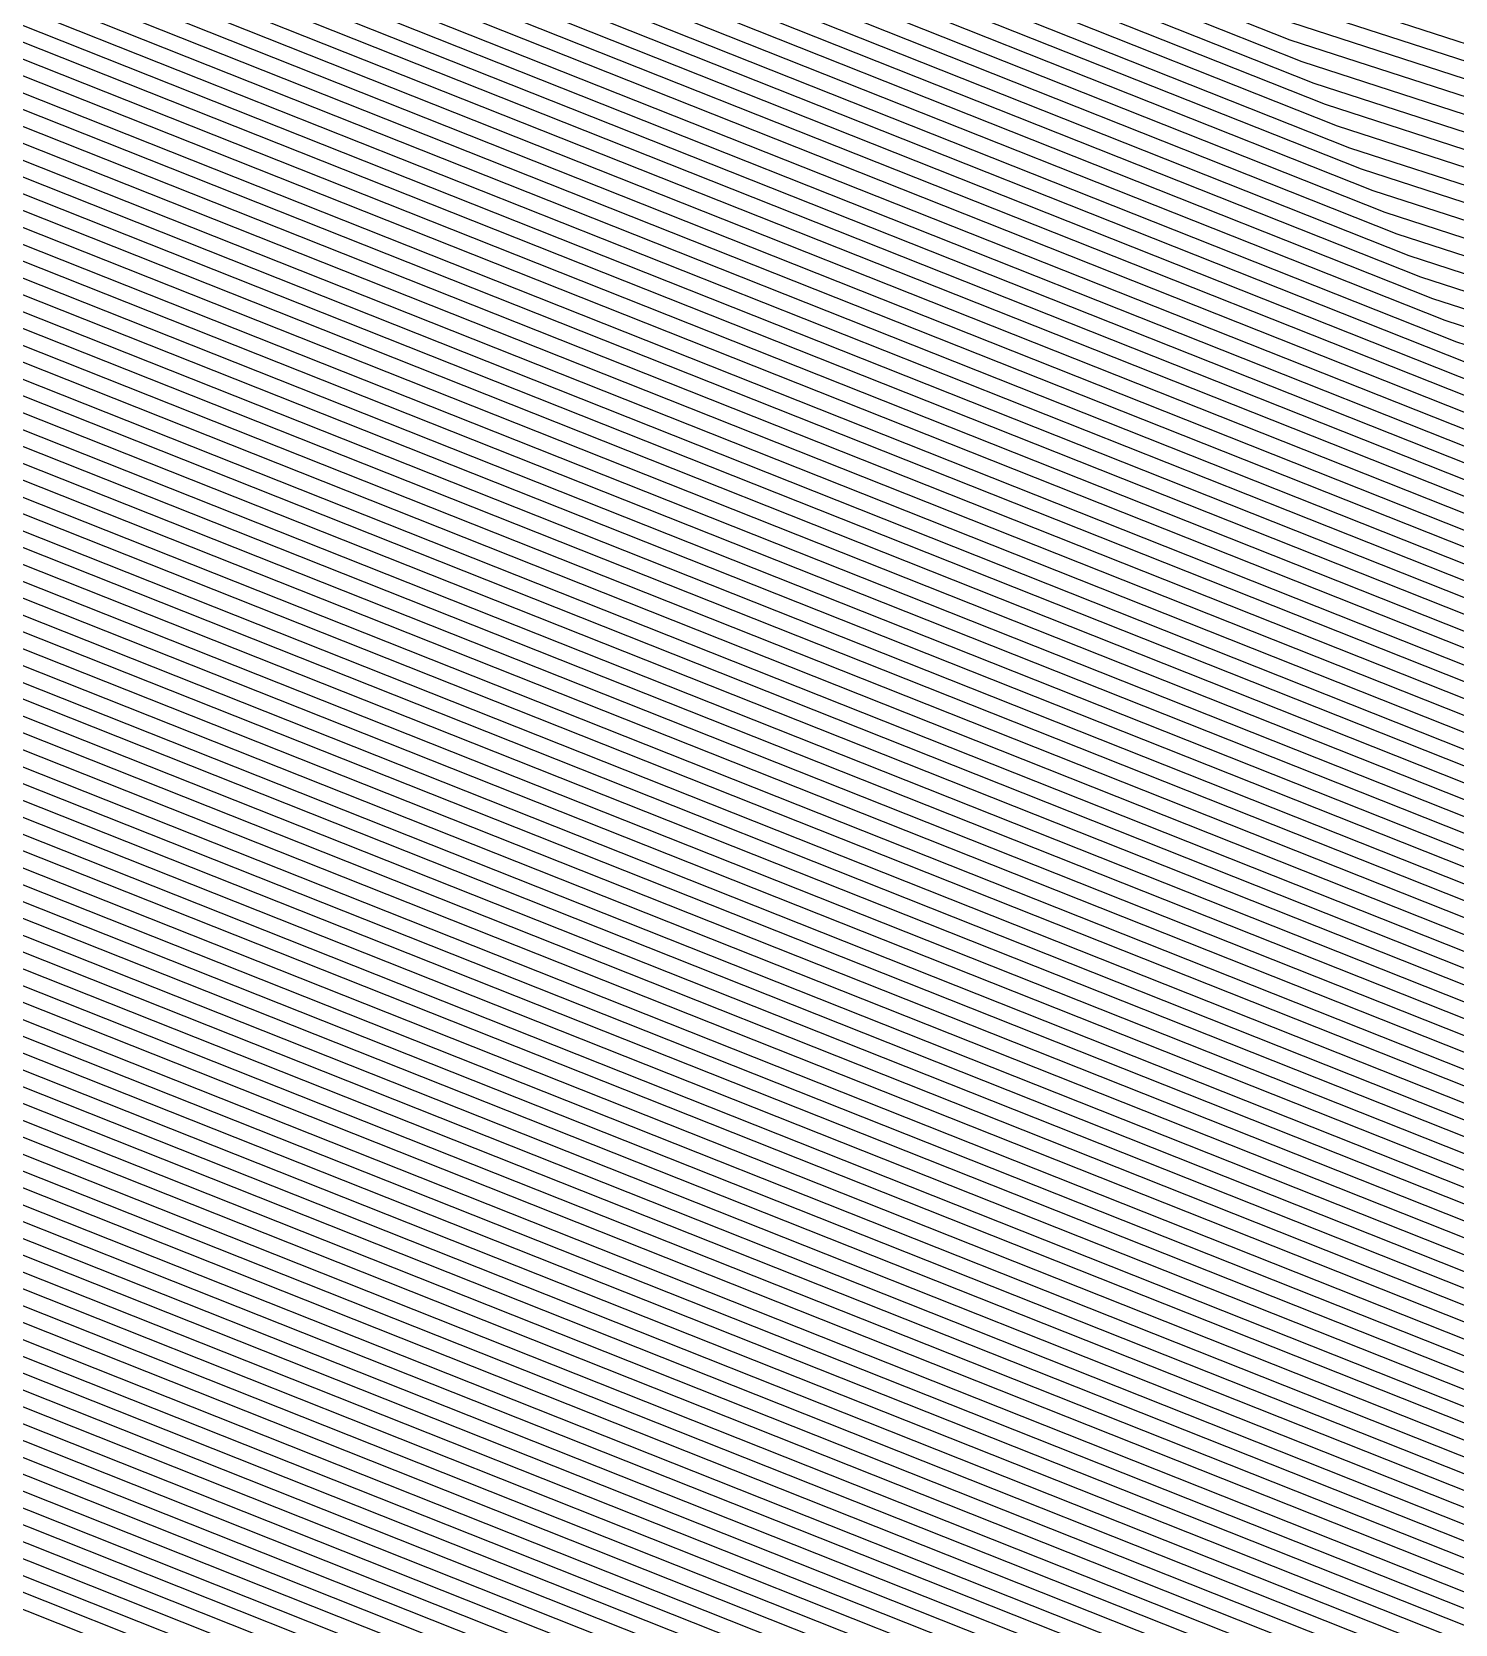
# Model space of a CAD drawing. Extents: x 7084 to 11035, y 13750 to 16729.
# Drawn here: x 8531.48 to 8574.72, y 14635.54 to 14683.9 of the extents above; entities that cross this region are included whole.
import ezdxf

# ---------------------------------------------------------------- set-up
doc = ezdxf.new("R2010")
doc.units = 0
doc.layers.add('Default', color=7, linetype='Continuous')

msp = doc.modelspace()

# ---------------------------------------------------------------- linework, layer by layer
at = {"layer": 'Default'}
for points in [[(9353.434, 15743.619), (9421.674, 15717.564), (9681.225, 15786.526), (9868.574, 15735.657), (10004.092, 15558.652), (10015.577, 15409.233), (10014.336, 15261.587), (9969.67, 15068.034), (9944.404, 14645.063), (9904.701, 14581.786), (9652.04, 14489.836), (9534.171, 14450.133), (9376.599, 14452.614), (9289.317, 14362.963), (8976.936, 14413.535), (8956.264, 14565.253), (8830.951, 14586.345), (8736.656, 14588.827), (8659.731, 14588.827), (8613.824, 14603.716), (8347.382, 14709.458)], [(8349.555, 14709.619), (8613.101, 14605.026), (8659.433, 14589.999), (8737.07, 14589.999), (8832.238, 14587.495), (8958.712, 14566.207), (8979.159, 14416.139), (9288.144, 14366.116), (9374.478, 14454.793), (9533.509, 14452.288), (9652.469, 14492.359), (9902.383, 14583.31), (9942.454, 14647.173), (9967.445, 15065.546), (10012.525, 15260.892), (10013.777, 15409.905), (10002.418, 15557.7), (9868.373, 15732.78), (9679.289, 15784.121), (9422.559, 15715.908), (9353.687, 15742.204)], [(9353.813, 15741.497), (9423.001, 15715.08), (9678.32, 15782.918), (9868.272, 15731.342), (10001.58, 15557.224), (10012.878, 15410.241), (10011.62, 15260.544), (9966.333, 15064.302), (9941.479, 14648.228), (9901.225, 14584.072), (9652.684, 14493.621), (9533.178, 14453.366), (9373.417, 14455.882), (9287.558, 14367.692), (8980.27, 14417.44), (8959.935, 14566.685), (8832.882, 14588.07), (8737.277, 14590.586), (8659.283, 14590.586), (8612.739, 14605.681), (8350.641, 14709.7)], [(9353.94, 15740.79), (9423.444, 15714.252), (9677.352, 15781.715), (9868.171, 15729.904), (10000.743, 15556.747), (10011.978, 15410.576), (10010.714, 15260.196), (9965.221, 15063.059), (9940.504, 14649.283), (9900.066, 14584.834), (9652.898, 14494.883), (9532.846, 14454.444), (9372.356, 14456.972), (9286.971, 14369.269), (8981.382, 14418.742), (8961.159, 14567.162), (8833.525, 14588.645), (8737.484, 14591.172), (8659.134, 14591.172), (8612.377, 14606.337), (8351.728, 14709.781)], [(9354.193, 15739.375), (9424.329, 15712.596), (9675.416, 15779.31), (9867.97, 15727.027), (9999.069, 15555.795), (10010.179, 15411.248), (10008.904, 15259.501), (9962.997, 15060.571), (9938.555, 14651.393), (9897.748, 14586.358), (9653.327, 14497.406), (9532.184, 14456.6), (9370.235, 14459.15), (9285.798, 14372.422), (8983.605, 14421.346), (8963.606, 14568.116), (8834.812, 14589.795), (8737.898, 14592.345), (8658.836, 14592.345), (8611.654, 14607.647), (8353.901, 14709.942)], [(9354.32, 15738.668), (9424.771, 15711.768), (9674.448, 15778.107), (9867.869, 15725.589), (9998.231, 15555.319), (10009.279, 15411.584), (10007.998, 15259.153), (9961.885, 15059.327), (9937.58, 14652.447), (9896.59, 14587.12), (9653.541, 14498.668), (9531.853, 14457.678), (9369.174, 14460.24), (9285.212, 14373.999), (8984.716, 14422.648), (8964.83, 14568.594), (8835.456, 14590.369), (8738.105, 14592.931), (8658.687, 14592.931), (8611.292, 14608.302), (8354.987, 14710.022)], [(9160.71, 15765.686), (9284.782, 15761.809), (9354.573, 15737.253), (9425.656, 15710.112), (9672.512, 15775.702), (9867.668, 15722.712), (9996.557, 15554.366), (10007.48, 15412.255), (10006.187, 15258.457), (9959.66, 15056.84), (9935.63, 14654.557), (9894.272, 14588.644), (9653.97, 14501.191), (9531.19, 14459.834), (9367.053, 14462.418), (9284.039, 14377.152), (8986.939, 14425.251), (8967.278, 14569.548), (8836.743, 14591.519), (8738.519, 14594.104), (8658.389, 14594.104), (8610.569, 14609.613), (8357.16, 14710.184)], [(9284.599, 15761.211), (9354.7, 15736.546), (9426.099, 15709.284), (9671.544, 15774.499), (9867.567, 15721.274), (9995.72, 15553.89), (10006.58, 15412.591), (10005.282, 15258.11), (9958.548, 15055.596), (9934.655, 14655.612), (9893.114, 14589.406), (9654.185, 14502.453), (9530.859, 14460.912), (9365.992, 14463.508), (9283.453, 14378.729), (8988.05, 14426.553), (8968.501, 14570.025), (8837.387, 14592.094), (8738.726, 14594.69), (8658.24, 14594.69), (8610.208, 14610.268), (8358.246, 14710.264)], [(9284.415, 15760.613), (9354.826, 15735.838), (9426.541, 15708.456), (9670.576, 15773.296), (9867.466, 15719.836), (9994.882, 15553.414), (10005.68, 15412.927), (10004.377, 15257.762), (9957.436, 15054.352), (9933.68, 14656.667), (9891.955, 14590.168), (9654.399, 14503.715), (9530.528, 14461.989), (9364.931, 14464.597), (9282.867, 14380.305), (8989.161, 14427.855), (8969.725, 14570.502), (8838.03, 14592.669), (8738.933, 14595.277), (8658.091, 14595.277), (8609.846, 14610.924), (8359.333, 14710.345)], [(9284.232, 15760.015), (9354.953, 15735.131), (9426.984, 15707.628), (9669.608, 15772.094), (9867.365, 15718.398), (9994.045, 15552.937), (10004.781, 15413.263), (10003.471, 15257.414), (9956.324, 15053.108), (9932.705, 14657.722), (9890.796, 14590.93), (9654.614, 14504.976), (9530.197, 14463.067), (9363.871, 14465.687), (9282.28, 14381.882), (8990.273, 14429.156), (8970.949, 14570.98), (8838.674, 14593.244), (8739.14, 14595.863), (8657.941, 14595.863), (8609.484, 14611.579), (8360.419, 14710.425)], [(9284.048, 15759.416), (9355.079, 15734.424), (9427.426, 15706.8), (9668.64, 15770.891), (9867.265, 15716.959), (9993.208, 15552.461), (10003.881, 15413.599), (10002.566, 15257.066), (9955.211, 15051.864), (9931.731, 14658.777), (9889.638, 14591.692), (9654.828, 14506.238), (9529.866, 14464.145), (9362.81, 14466.776), (9281.694, 14383.459), (8991.384, 14430.458), (8972.172, 14571.457), (8839.317, 14593.819), (8739.347, 14596.449), (8657.792, 14596.449), (8609.123, 14612.234), (8361.505, 14710.506)], [(9283.864, 15758.818), (9355.206, 15733.717), (9427.869, 15705.973), (9667.672, 15769.688), (9867.164, 15715.521), (9992.371, 15551.985), (10002.982, 15413.934), (10001.66, 15256.719), (9954.099, 15050.62), (9930.756, 14659.832), (9888.479, 14592.454), (9655.043, 14507.5), (9529.534, 14465.223), (9361.749, 14467.865), (9281.108, 14385.035), (8992.495, 14431.76), (8973.396, 14571.934), (8839.961, 14594.393), (8739.554, 14597.036), (8657.643, 14597.036), (8608.761, 14612.889), (8362.592, 14710.587)], [(9283.497, 15757.622), (9355.459, 15732.302), (9428.754, 15704.317), (9665.735, 15767.283), (9866.963, 15712.645), (9990.696, 15551.032), (10001.182, 15414.606), (9999.85, 15256.023), (9951.875, 15048.133), (9928.806, 14661.942), (9886.162, 14593.978), (9655.472, 14510.023), (9528.872, 14467.379), (9359.628, 14470.044), (9279.935, 14388.188), (8994.718, 14434.363), (8975.844, 14572.888), (8841.248, 14595.543), (8739.968, 14598.208), (8657.345, 14598.208), (8608.038, 14614.2), (8364.765, 14710.748)], [(9663.799, 15764.877), (9866.761, 15709.768), (9989.022, 15550.08), (9999.383, 15415.278), (9998.039, 15255.328), (9949.651, 15045.645), (9926.856, 14664.052), (9883.844, 14595.502), (9655.901, 14512.547), (9528.209, 14469.535), (9357.506, 14472.223), (9278.762, 14391.342), (8996.941, 14436.967), (8978.291, 14573.843), (8842.535, 14596.693), (8740.382, 14599.381), (8657.047, 14599.381), (8607.314, 14615.511), (8366.937, 14710.909)], [(9282.946, 15755.827), (9355.839, 15730.18), (9430.081, 15701.833), (9662.831, 15763.674), (9866.66, 15708.33), (9988.185, 15549.603), (9998.483, 15415.613), (9997.133, 15254.98), (9948.538, 15044.401), (9925.881, 14665.107), (9882.686, 14596.264), (9656.115, 14513.808), (9527.878, 14470.613), (9356.446, 14473.312), (9278.176, 14392.918), (8998.052, 14438.269), (8979.515, 14574.32), (8843.179, 14597.268), (8740.589, 14599.967), (8656.898, 14599.967), (8606.953, 14616.166), (8368.024, 14710.99)], [(9282.763, 15755.229), (9355.966, 15729.473), (9430.524, 15701.005), (9661.863, 15762.472), (9866.56, 15706.892), (9987.347, 15549.127), (9997.584, 15415.949), (9996.228, 15254.632), (9947.426, 15043.157), (9924.906, 14666.161), (9881.527, 14597.026), (9656.33, 14515.07), (9527.547, 14471.69), (9355.385, 14474.402), (9277.59, 14394.495), (8999.164, 14439.571), (8980.738, 14574.797), (8843.822, 14597.843), (8740.796, 14600.554), (8656.748, 14600.554), (8606.591, 14616.821), (8369.11, 14711.07)], [(9282.029, 15752.836), (9356.472, 15726.643), (9432.294, 15697.693), (9657.991, 15757.661), (9866.157, 15701.139), (9983.998, 15547.222), (9993.985, 15417.292), (9992.606, 15253.241), (9942.977, 15038.182), (9921.007, 14670.381), (9876.892, 14600.073), (9657.188, 14520.117), (9526.222, 14476.002), (9351.142, 14478.759), (9275.244, 14400.801), (9003.609, 14444.778), (8985.633, 14576.706), (8846.396, 14600.142), (8741.624, 14602.899), (8656.152, 14602.899), (8605.144, 14619.442), (8373.456, 14711.393)], [(9281.845, 15752.238), (9356.599, 15725.936), (9432.737, 15696.865), (9657.023, 15756.458), (9866.056, 15699.701), (9983.161, 15546.746), (9993.085, 15417.628), (9991.701, 15252.893), (9941.865, 15036.938), (9920.032, 14671.436), (9875.734, 14600.835), (9657.402, 14521.378), (9525.891, 14477.08), (9350.081, 14479.849), (9274.658, 14402.378), (9004.721, 14446.079), (8986.857, 14577.183), (8847.04, 14600.717), (8741.831, 14603.486), (8656.003, 14603.486), (8604.783, 14620.098), (8374.542, 14711.473)], [(8375.629, 14711.554), (8604.421, 14620.753), (8655.854, 14604.072), (8742.038, 14604.072), (8847.684, 14601.292), (8988.081, 14577.661), (9005.832, 14447.381), (9274.071, 14403.955), (9349.021, 14480.938), (9525.56, 14478.158), (9657.616, 14522.64), (9874.575, 14601.597), (9919.057, 14672.491), (9940.753, 15035.694), (9990.796, 15252.546), (9992.186, 15417.964), (9982.324, 15546.27), (9865.955, 15698.262), (9656.055, 15755.255), (9433.179, 15696.037), (9356.725, 15725.229), (9281.661, 15751.64)], [(9281.478, 15751.042), (9356.852, 15724.521), (9433.622, 15695.209), (9655.086, 15754.052), (9865.855, 15696.824), (9981.487, 15545.793), (9991.286, 15418.3), (9989.89, 15252.198), (9939.641, 15034.451), (9918.082, 14673.546), (9873.416, 14602.359), (9657.831, 14523.902), (9525.229, 14479.236), (9347.96, 14482.027), (9273.485, 14405.531), (9006.943, 14448.683), (8989.304, 14578.138), (8848.327, 14601.867), (8742.245, 14604.658), (8655.705, 14604.658), (8604.059, 14621.408), (8376.715, 14711.634)], [(9281.294, 15750.444), (9356.978, 15723.814), (9434.064, 15694.381), (9654.118, 15752.85), (9865.754, 15695.386), (9980.649, 15545.317), (9990.386, 15418.636), (9988.985, 15251.85), (9938.529, 15033.207), (9917.107, 14674.601), (9872.258, 14603.121), (9658.045, 14525.164), (9524.897, 14480.314), (9346.899, 14483.117), (9272.899, 14407.108), (9008.055, 14449.985), (8990.528, 14578.615), (8848.971, 14602.442), (8742.452, 14605.245), (8655.555, 14605.245), (8603.698, 14622.063), (8377.801, 14711.715)], [(9281.111, 15749.846), (9357.105, 15723.107), (9434.507, 15693.553), (9653.15, 15751.647), (9865.653, 15693.948), (9979.812, 15544.841), (9989.487, 15418.971), (9988.079, 15251.502), (9937.417, 15031.963), (9916.133, 14675.656), (9871.099, 14603.883), (9658.26, 14526.425), (9524.566, 14481.392), (9345.839, 14484.206), (9272.312, 14408.685), (9009.166, 14451.286), (8991.752, 14579.092), (8849.614, 14603.016), (8742.659, 14605.831), (8655.406, 14605.831), (8603.336, 14622.719), (8378.888, 14711.795)], [(9280.927, 15749.247), (9357.232, 15722.4), (9434.949, 15692.726), (9652.182, 15750.444), (9865.552, 15692.509), (9978.975, 15544.365), (9988.587, 15419.307), (9987.174, 15251.155), (9936.304, 15030.719), (9915.158, 14676.711), (9869.94, 14604.645), (9658.474, 14527.687), (9524.235, 14482.469), (9344.778, 14485.296), (9271.726, 14410.261), (9010.277, 14452.588), (8992.976, 14579.569), (8850.258, 14603.591), (8742.866, 14606.417), (8655.257, 14606.417), (8602.974, 14623.374), (8379.974, 14711.876)], [(9357.485, 15720.985), (9435.834, 15691.07), (9650.246, 15748.039), (9865.351, 15689.633), (9977.301, 15543.412), (9986.788, 15419.979), (9985.363, 15250.459), (9934.08, 15028.231), (9913.208, 14678.821), (9867.623, 14606.169), (9658.903, 14530.21), (9523.572, 14484.625), (9342.656, 14487.474), (9270.553, 14413.414), (9012.5, 14455.192), (8995.423, 14580.524), (8851.545, 14604.741), (8743.28, 14607.59), (8654.959, 14607.59), (8602.251, 14624.685), (8382.147, 14712.037)], [(8388.665, 14712.521), (8600.081, 14628.616), (8654.064, 14611.108), (8744.522, 14611.108), (8855.406, 14608.19), (9002.765, 14583.387), (9019.168, 14463.002), (9267.035, 14422.874), (9336.292, 14494.011), (9521.585, 14491.093), (9660.19, 14537.781), (9860.671, 14610.741), (9907.359, 14685.15), (9927.407, 15020.768), (9979.931, 15248.373), (9981.39, 15421.994), (9972.277, 15540.554), (9864.747, 15681.003), (9644.438, 15740.822), (9438.489, 15686.102), (9358.244, 15716.741), (9279.458, 15744.462)], [(9357.991, 15718.156), (9437.604, 15687.758), (9646.374, 15743.228), (9864.948, 15683.88), (9973.952, 15541.507), (9983.189, 15421.322), (9981.742, 15249.068), (9929.631, 15023.256), (9909.309, 14683.04), (9862.988, 14609.217), (9659.761, 14535.257), (9522.248, 14488.937), (9338.414, 14491.832), (9268.208, 14419.721), (9016.946, 14460.399), (9000.318, 14582.433), (8854.119, 14607.041), (8744.108, 14609.935), (8654.362, 14609.935), (8600.804, 14627.306), (8386.493, 14712.36)], [(9278.357, 15740.873), (9359.004, 15712.497), (9441.144, 15681.134), (9638.629, 15733.606), (9864.142, 15672.374), (9967.254, 15537.697), (9975.992, 15424.008), (9974.498, 15246.286), (9920.734, 15013.305), (9901.51, 14691.48), (9853.719, 14615.313), (9661.477, 14545.351), (9519.598, 14497.56), (9329.928, 14500.547), (9263.517, 14432.334), (9025.836, 14470.813), (9010.108, 14586.251), (8859.268, 14611.639), (8745.764, 14614.626), (8653.169, 14614.626), (8597.911, 14632.548), (8395.184, 14713.004)], [(8406.048, 14713.81), (8594.295, 14639.101), (8651.678, 14620.49), (8747.834, 14620.49), (8865.703, 14617.388), (9022.345, 14591.023), (9036.95, 14483.831), (9257.654, 14448.1), (9319.321, 14511.441), (9516.286, 14508.339), (9663.622, 14557.968), (9842.132, 14622.933), (9891.761, 14702.029), (9909.612, 15000.867), (9965.444, 15242.808), (9966.995, 15427.366), (9958.881, 15532.934), (9863.135, 15657.991), (9628.948, 15721.579), (9445.57, 15672.855), (9360.27, 15705.424), (9276.521, 15734.891), (9127.634, 15739.544)], [(9277.806, 15739.078), (9359.384, 15710.375), (9442.472, 15678.651), (9635.725, 15729.998), (9863.84, 15668.059), (9964.742, 15536.268), (9973.293, 15425.016), (9971.782, 15245.243), (9917.397, 15009.574), (9898.585, 14694.644), (9850.243, 14617.599), (9662.12, 14549.136), (9518.604, 14500.794), (9326.746, 14503.815), (9261.758, 14437.064), (9029.171, 14474.718), (9013.779, 14587.682), (8861.198, 14613.364), (8746.385, 14616.385), (8652.722, 14616.385), (8596.826, 14634.514), (8398.443, 14713.246)], [(8352.765, 15154.073), (8419.612, 14969.723), (8430.911, 14863.193), (8401.857, 14764.734), (8417.998, 14714.697), (8590.316, 14646.309), (8650.038, 14626.94), (8750.111, 14626.94), (8872.782, 14623.712), (9035.806, 14596.272), (9049.175, 14498.15), (9251.204, 14465.443), (9307.653, 14523.424), (9512.642, 14520.196), (9665.981, 14571.847), (9829.386, 14631.315), (9881.037, 14713.633), (9897.378, 14987.185), (9955.485, 15238.983), (9957.099, 15431.06), (9949.672, 15527.695), (9862.027, 15642.171), (9618.299, 15708.349)], [(9600.874, 15686.699), (9860.214, 15616.282), (9934.601, 15519.123), (9940.906, 15437.104), (9939.188, 15232.724), (9877.359, 14964.796), (9863.49, 14732.622), (9808.53, 14645.03), (9669.842, 14594.557), (9506.681, 14539.598), (9288.56, 14543.033), (9240.649, 14493.822), (9069.18, 14521.582), (9057.833, 14604.862), (8884.367, 14634.059), (8753.838, 14637.494), (8647.354, 14637.494), (8583.807, 14658.104), (8437.553, 14716.148), (8420.378, 14769.39), (8451.293, 14874.156), (8439.271, 14987.51), (8382.535, 15143.975)], [(8391.925, 14712.763), (8598.996, 14630.582), (8653.617, 14612.867), (8745.143, 14612.867), (8857.337, 14609.915), (9006.436, 14584.819), (9022.502, 14466.908), (9265.276, 14427.604), (9333.11, 14497.279), (9520.592, 14494.326), (9660.834, 14541.566), (9857.195, 14613.027), (9904.434, 14688.315), (9924.07, 15017.037), (9977.215, 15247.329), (9978.691, 15423.001), (9969.765, 15539.126)], [(9675.847, 14629.885), (9497.407, 14569.779), (9258.86, 14573.536), (9224.231, 14537.967), (9100.298, 14558.031), (9092.097, 14618.224), (8902.386, 14650.155), (8759.634, 14653.912), (8643.178, 14653.912), (8573.68, 14676.452), (8467.972, 14718.404), (8449.189, 14776.632), (8482.999, 14891.209), (8469.851, 15015.179), (8428.843, 15128.267), (8436.357, 15222.183), (8516.549, 15264.136), (8528.577, 15263.417), (8581.17, 15372.359), (8613.877, 15377.391), (8658.956, 15441.254), (8683.277, 15429.513), (8746.926, 15412.917), (8815.201, 15455.589)], [(9675.632, 14628.624), (9497.738, 14568.701), (9259.921, 14572.446), (9224.818, 14536.391), (9099.187, 14556.73), (9090.873, 14617.747), (8901.743, 14649.581), (8759.427, 14653.326), (8643.327, 14653.326), (8574.042, 14675.797), (8466.886, 14718.324), (8448.16, 14776.373), (8481.867, 14890.6), (8468.759, 15014.19), (8427.189, 15128.828), (8434.68, 15222.457), (8515.971, 15264.984), (8528.163, 15264.255), (8580.595, 15372.865), (8613.75, 15377.966), (8658.692, 15441.633), (8683.346, 15429.731), (8746.801, 15413.186)], [(8364.342, 15150.146), (8427.257, 14976.64), (8438.837, 14867.457), (8409.06, 14766.544), (8425.603, 14715.261), (8587.785, 14650.896), (8648.994, 14631.044), (8751.561, 14631.044), (8877.287, 14627.736), (9044.372, 14599.613), (9056.955, 14507.263), (9247.099, 14476.479), (9300.228, 14531.05), (9510.324, 14527.741), (9667.482, 14580.679), (9821.276, 14636.648), (9874.213, 14721.018), (9889.593, 14978.478), (9949.147, 15236.549), (9950.802, 15433.411)], [(9954.4, 15432.067), (9952.769, 15237.94), (9894.041, 14983.454), (9878.113, 14716.798), (9825.91, 14633.6), (9666.624, 14575.632), (9511.649, 14523.429), (9304.471, 14526.692), (9249.445, 14470.173), (9052.509, 14502.055), (9039.477, 14597.704), (8874.713, 14625.436), (8750.733, 14628.699), (8649.59, 14628.699), (8589.232, 14648.275), (8421.257, 14714.939), (8404.944, 14765.51), (8434.308, 14865.02), (8422.889, 14972.688), (8357.726, 15152.39)], [(9965.196, 15428.038), (9963.634, 15242.113), (9907.388, 14998.38), (9889.811, 14704.139), (9839.815, 14624.457), (9664.051, 14560.491), (9515.623, 14510.495), (9317.199, 14513.62), (9256.481, 14451.253), (9039.173, 14486.434), (9024.792, 14591.977), (8866.99, 14618.538), (8748.248, 14621.663), (8651.38, 14621.663), (8593.571, 14640.411), (8408.22, 14713.971), (8392.597, 14762.406), (8420.72, 14857.712), (8409.783, 14960.83), (8337.88, 15159.122)], [(10008.379, 15411.92), (10007.093, 15258.805), (9960.772, 15058.083), (9936.605, 14653.502), (9895.431, 14587.882), (9653.756, 14499.929), (9531.522, 14458.756), (9368.114, 14461.329), (9284.626, 14375.576), (8985.827, 14423.949), (8966.054, 14569.071), (8836.099, 14590.944), (8738.312, 14593.518), (8658.538, 14593.518), (8610.931, 14608.958), (8356.073, 14710.103)], [(9673.488, 14616.006), (9501.05, 14557.922), (9270.528, 14561.552), (9230.681, 14520.625), (9088.073, 14543.712), (9078.636, 14612.975), (8895.307, 14643.832), (8757.357, 14647.462), (8644.818, 14647.462), (8577.659, 14669.244), (8456.022, 14717.518), (8437.871, 14773.787), (8470.543, 14884.51), (8457.837, 15004.309), (8410.651, 15134.438), (8417.911, 15225.195), (8510.187, 15273.469), (8524.027, 15272.642), (8574.851, 15377.92), (8612.486, 15383.71)], [(9671.986, 14607.175), (9503.368, 14550.377), (9277.953, 14553.927), (9234.786, 14509.588), (9080.293, 14534.6), (9070.07, 14609.634), (8890.802, 14639.808), (8755.908, 14643.358), (8645.862, 14643.358), (8580.19, 14664.657), (8448.417, 14716.953), (8430.668, 14771.976), (8462.617, 14880.247), (8450.192, 14997.392), (8399.073, 15138.365), (8406.173, 15227.112), (8506.139, 15279.408), (8521.132, 15278.512), (8570.83, 15381.458)], [(9674.56, 14622.315), (9499.394, 14563.312), (9265.224, 14566.999), (9227.75, 14528.508), (9093.63, 14550.221), (9084.754, 14615.361), (8898.525, 14646.706), (8758.392, 14650.394), (8644.073, 14650.394), (8575.85, 14672.52), (8461.454, 14717.921), (8443.015, 14775.08), (8476.205, 14887.555), (8463.298, 15009.25), (8418.92, 15131.633), (8426.295, 15223.826), (8513.079, 15269.227), (8526.095, 15268.449), (8577.723, 15375.392), (8613.118, 15380.838)], [(8891.446, 14640.383), (8756.115, 14643.944), (8645.713, 14643.944), (8579.828, 14665.312), (8449.504, 14717.034), (8431.697, 14772.235), (8463.749, 14880.856), (8451.284, 14998.38), (8400.727, 15137.804), (8407.85, 15226.838), (8506.717, 15278.56)], [(9672.63, 14610.96), (9502.375, 14553.611), (9274.771, 14557.195), (9233.027, 14514.318), (9083.628, 14538.505), (9073.741, 14611.066), (8892.733, 14641.532), (8756.529, 14645.117), (8645.415, 14645.117), (8579.105, 14666.623), (8451.676, 14717.195), (8433.755, 14772.752), (8466.014, 14882.074), (8453.469, 15000.356), (8404.035, 15136.682), (8411.204, 15226.29), (8507.874, 15276.863)], [(9672.844, 14612.221), (9502.044, 14554.688), (9273.71, 14558.284), (9232.44, 14515.895), (9084.739, 14539.807), (9074.965, 14611.543), (8893.376, 14642.107), (8756.736, 14645.703), (8645.266, 14645.703), (8578.744, 14667.278), (8452.763, 14717.276), (8434.784, 14773.011), (8467.146, 14882.683), (8454.561, 15001.344), (8405.689, 15136.121), (8412.881, 15226.016), (8508.452, 15276.014)], [(8510.765, 15272.62), (8419.588, 15224.921), (8412.304, 15133.877), (8458.929, 15005.297), (8471.675, 14885.119), (8438.9, 14774.045), (8457.108, 14717.598), (8577.297, 14669.899), (8644.669, 14648.048), (8757.564, 14648.048), (8895.951, 14644.407), (9079.859, 14613.452), (9089.184, 14545.014)], [(8511.922, 15270.924), (8422.942, 15224.374), (8415.612, 15132.755), (8461.114, 15007.273), (8473.94, 14886.337), (8440.958, 14774.563), (8459.281, 14717.759), (8576.574, 14671.21), (8644.371, 14649.221), (8757.978, 14649.221), (8897.238, 14645.556), (9082.307, 14614.406), (9091.407, 14547.617), (9228.922, 14525.354), (9267.346, 14564.821), (9500.056, 14561.156), (9674.131, 14619.792)], [(8643.924, 14650.98), (8575.489, 14673.175), (8462.54, 14718.001), (8444.044, 14775.339), (8477.337, 14888.164), (8464.39, 15010.238), (8420.574, 15131.072), (8427.972, 15223.552), (8513.657, 15268.378)], [(9674.989, 14624.838), (9498.731, 14565.467), (9263.103, 14569.178), (9226.577, 14531.661), (9095.853, 14552.824), (9087.202, 14616.315), (8899.812, 14647.856), (8758.806, 14651.567), (8643.775, 14651.567), (8575.127, 14673.831), (8463.627, 14718.082), (8445.073, 14775.597), (8478.47, 14888.773), (8465.482, 15011.226), (8422.228, 15130.511), (8429.649, 15223.279), (8514.235, 15267.53)], [(8514.814, 15266.681), (8431.326, 15223.005), (8423.882, 15129.95), (8466.574, 15012.214), (8479.602, 14889.382), (8446.102, 14775.856), (8464.713, 14718.162), (8574.765, 14674.486), (8643.626, 14652.153), (8759.013, 14652.153), (8900.456, 14648.431), (9088.425, 14616.792), (9096.964, 14554.126), (9225.991, 14533.237), (9262.042, 14570.267), (9498.4, 14566.545), (9675.203, 14626.1)], [(8515.392, 15265.833), (8433.003, 15222.731), (8425.536, 15129.389), (8467.666, 15013.202), (8480.734, 14889.991), (8447.131, 14776.115), (8465.8, 14718.243), (8574.404, 14675.141), (8643.476, 14652.739), (8759.22, 14652.739), (8901.099, 14649.006), (9089.649, 14617.269), (9098.075, 14555.428), (9225.404, 14534.814)], [(9676.276, 14632.409), (9496.744, 14571.935), (9256.739, 14575.714), (9223.059, 14541.121), (9102.521, 14560.635), (9094.544, 14619.178), (8903.673, 14651.305), (8760.048, 14655.085), (8642.88, 14655.085), (8572.957, 14677.762), (8470.145, 14718.565), (8451.247, 14777.149), (8485.264, 14892.428), (8472.035, 15017.155), (8432.151, 15127.145), (8439.71, 15221.636), (8517.706, 15262.439)], [(9676.49, 14633.67), (9496.413, 14573.013), (9255.678, 14576.804), (9222.472, 14542.697), (9103.632, 14561.937), (9095.768, 14619.656), (8904.317, 14651.88), (8760.255, 14655.671), (8642.731, 14655.671), (8572.595, 14678.418), (8471.232, 14718.646), (8452.276, 14777.408), (8486.396, 14893.037), (8473.127, 15018.143), (8433.805, 15126.584), (8441.387, 15221.362), (8518.284, 15261.59)], [(9676.919, 14636.194), (9495.75, 14575.168), (9253.556, 14578.983), (9221.3, 14545.85), (9105.855, 14564.54), (9098.215, 14620.61), (8905.604, 14653.03), (8760.669, 14656.844), (8642.433, 14656.844), (8571.872, 14679.728), (8473.404, 14718.807), (8454.334, 14777.925), (8488.661, 14894.255), (8475.311, 15020.119), (8437.113, 15125.462), (8444.741, 15220.814), (8519.441, 15259.893)], [(8520.019, 15259.045), (8446.418, 15220.541), (8438.767, 15124.901), (8476.404, 15021.108), (8489.793, 14894.864), (8455.363, 14778.184), (8474.491, 14718.888), (8571.51, 14680.384), (8642.283, 14657.43), (8760.876, 14657.43), (8906.248, 14653.605), (9099.439, 14621.087), (9106.966, 14565.842), (9220.713, 14547.427), (9252.496, 14580.072)], [(9677.348, 14638.717), (9495.088, 14577.324), (9251.435, 14581.161), (9220.127, 14549.004), (9108.078, 14567.144), (9100.663, 14621.564), (8906.891, 14654.179), (8761.083, 14658.016), (8642.134, 14658.016), (8571.149, 14681.039), (8475.577, 14718.968), (8456.392, 14778.443), (8490.925, 14895.473), (8477.496, 15022.096), (8440.421, 15124.34), (8448.095, 15220.267), (8520.597, 15258.196)], [(9677.563, 14639.979), (9494.757, 14578.402), (9250.374, 14582.251), (9219.541, 14550.58), (9109.189, 14568.446), (9101.886, 14622.042), (8907.535, 14654.754), (8761.29, 14658.603), (8641.985, 14658.603), (8570.787, 14681.694), (8476.664, 14719.049), (8457.421, 14778.701), (8492.058, 14896.082), (8478.588, 15023.084), (8442.074, 15123.779), (8449.772, 15219.993), (8521.176, 15257.348)], [(8521.754, 15256.499), (8451.448, 15219.719), (8443.728, 15123.218), (8479.68, 15024.072), (8493.19, 14896.691), (8458.45, 14778.96), (8477.75, 14719.129), (8570.425, 14682.349), (8641.836, 14659.189), (8761.497, 14659.189), (8908.178, 14655.329), (9103.11, 14622.519), (9110.3, 14569.747), (9218.954, 14552.157), (9249.314, 14583.34), (9494.426, 14579.48), (9677.777, 14641.241)], [(8522.332, 15255.651), (8453.125, 15219.445), (8445.382, 15122.657), (8480.772, 15025.06), (8494.322, 14897.3), (8459.479, 14779.219), (8478.836, 14719.21), (8570.064, 14683.005), (8641.687, 14659.775), (8761.704, 14659.775), (8908.822, 14655.904), (9104.334, 14622.996), (9111.412, 14571.049), (9218.368, 14553.734), (9248.253, 14584.429), (9494.094, 14580.558), (9677.992, 14642.502)], [(8522.911, 15254.802), (8454.802, 15219.172), (8447.036, 15122.096), (8481.864, 15026.048), (8495.455, 14897.909), (8460.508, 14779.477), (8479.923, 14719.291), (8569.702, 14683.66), (8641.538, 14660.362), (8761.911, 14660.362), (8909.465, 14656.479), (9105.557, 14623.473), (9112.523, 14572.351), (9217.782, 14555.31), (9247.192, 14585.519), (9493.763, 14581.636), (9678.206, 14643.764)], [(8523.489, 15253.954), (8456.479, 15218.898), (8448.69, 15121.535), (8482.956, 15027.037), (8496.587, 14898.518), (8461.537, 14779.736), (8481.009, 14719.371), (8569.34, 14684.315), (8641.389, 14660.948), (8762.118, 14660.948), (8910.109, 14657.054), (9106.781, 14623.95), (9113.634, 14573.653), (9217.195, 14556.887), (9246.131, 14586.608), (9493.432, 14582.714), (9678.421, 14645.026)], [(9678.635, 14646.287), (9493.101, 14583.792), (9245.071, 14587.698), (9216.609, 14558.463), (9114.746, 14574.954), (9108.005, 14624.428), (8910.753, 14657.629), (8762.325, 14661.535), (8641.24, 14661.535), (8568.979, 14684.97), (8482.096, 14719.452), (8462.566, 14779.995), (8497.72, 14899.127), (8484.049, 15028.025), (8450.344, 15120.974), (8458.156, 15218.624), (8524.067, 15253.105)], [(8524.646, 15252.257), (8459.833, 15218.35), (8451.998, 15120.413), (8485.141, 15029.013), (8498.852, 14899.736), (8463.595, 14780.253), (8483.182, 14719.532), (8568.617, 14685.626), (8641.09, 14662.121), (8762.532, 14662.121), (8911.396, 14658.203), (9109.229, 14624.905), (9115.857, 14576.256), (9216.023, 14560.04), (9244.01, 14588.787)], [(8755.494, 14642.185), (8646.161, 14642.185), (8580.913, 14663.346), (8446.244, 14716.792), (8428.61, 14771.459), (8460.352, 14879.028), (8448.008, 14995.415), (8395.766, 15139.487), (8402.819, 15227.659)], [(9671.772, 14605.913), (9503.7, 14549.299), (9279.014, 14552.837), (9235.372, 14508.012), (9079.182, 14533.298), (9068.846, 14609.157), (8890.159, 14639.233), (8755.701, 14642.771), (8646.011, 14642.771), (8580.552, 14664.001), (8447.331, 14716.873), (8429.639, 14771.717), (8461.484, 14879.638), (8449.1, 14996.404), (8397.42, 15138.926), (8404.496, 15227.385)], [(9662.764, 14552.921), (9517.611, 14504.027), (9323.564, 14507.083), (9259.999, 14441.794), (9032.505, 14478.624), (9017.45, 14589.114), (8863.129, 14615.089), (8747.006, 14618.144), (8652.275, 14618.144), (8595.741, 14636.48), (8401.702, 14713.488), (8386.423, 14760.854), (8413.926, 14854.057), (8403.23, 14954.901), (8327.956, 15162.488)], [(9662.978, 14554.183), (9517.279, 14505.105), (9322.503, 14508.173), (9259.413, 14443.37), (9033.616, 14479.925), (9018.674, 14589.591), (8863.773, 14615.663), (8747.213, 14618.731), (8652.126, 14618.731), (8595.38, 14637.135), (8402.788, 14713.569), (8387.452, 14761.112), (8415.058, 14854.666), (8404.322, 14955.889), (8329.61, 15161.927)], [(8747.42, 14619.317), (8651.976, 14619.317), (8595.018, 14637.79), (8403.875, 14713.649), (8388.481, 14761.371), (8416.19, 14855.276), (8405.414, 14956.877), (8331.264, 15161.366)], [(8865.06, 14616.813), (8747.627, 14619.903), (8651.827, 14619.903), (8594.656, 14638.445), (8404.961, 14713.73), (8389.51, 14761.63), (8417.323, 14855.885), (8406.506, 14957.865), (8332.918, 15160.805)], [(8336.226, 15159.683), (8408.691, 14959.842), (8419.587, 14857.103), (8391.568, 14762.147), (8407.134, 14713.891), (8593.933, 14639.756), (8651.529, 14621.076), (8748.041, 14621.076), (8866.347, 14617.963), (9023.569, 14591.5), (9038.062, 14485.132)], [(9664.265, 14561.753), (9515.292, 14511.573), (9316.139, 14514.709), (9255.895, 14452.83), (9040.284, 14487.736), (9026.016, 14592.454), (8867.634, 14619.113), (8748.455, 14622.249), (8651.231, 14622.249), (8593.21, 14641.067), (8409.307, 14714.052), (8393.625, 14762.664), (8421.852, 14858.321), (8410.875, 14961.818), (8339.533, 15158.561)], [(8341.187, 15158), (8411.967, 14962.806), (8422.984, 14858.93), (8394.654, 14762.923), (8410.393, 14714.133), (8592.848, 14641.722), (8651.082, 14622.835), (8748.662, 14622.835), (8868.278, 14619.688), (9027.24, 14592.932), (9041.396, 14489.038)], [(9836.338, 14626.743), (9664.694, 14564.276), (9514.63, 14513.728), (9314.017, 14516.888), (9254.722, 14455.983), (9042.507, 14490.34), (9028.463, 14593.409), (8868.921, 14620.262), (8748.869, 14623.422), (8650.933, 14623.422), (8592.486, 14642.377), (8411.48, 14714.213), (8395.683, 14763.182), (8424.117, 14859.539), (8413.059, 14963.794), (8342.841, 15157.439)], [(8869.565, 14620.837), (8749.076, 14624.008), (8650.783, 14624.008), (8592.125, 14643.032), (8412.566, 14714.294), (8396.712, 14763.44), (8425.249, 14860.148), (8414.151, 14964.782), (8344.495, 15156.878)], [(8650.634, 14624.594), (8591.763, 14643.688), (8413.652, 14714.374), (8397.741, 14763.699), (8426.381, 14860.757), (8415.244, 14965.771), (8346.149, 15156.317)], [(9665.338, 14568.062), (9513.636, 14516.962), (9310.835, 14520.156), (9252.963, 14460.713), (9045.841, 14494.245), (9032.135, 14594.84), (8870.852, 14621.987), (8749.49, 14625.181), (8650.485, 14625.181), (8591.401, 14644.343), (8414.739, 14714.455), (8398.77, 14763.958), (8427.514, 14861.366), (8416.336, 14966.759), (8347.803, 15155.756)], [(8349.457, 15155.195), (8417.428, 14967.747), (8428.646, 14861.975), (8399.799, 14764.216), (8415.825, 14714.536), (8591.04, 14644.998), (8650.336, 14625.767), (8749.697, 14625.767), (8871.495, 14622.562), (9033.358, 14595.318), (9046.952, 14495.547), (9252.376, 14462.29), (9309.774, 14521.245), (9513.305, 14518.04), (9665.552, 14569.323)], [(9665.767, 14570.585), (9512.974, 14519.118), (9308.714, 14522.335), (9251.79, 14463.866), (9048.064, 14496.848), (9034.582, 14595.795), (8872.139, 14623.137), (8749.904, 14626.353), (8650.187, 14626.353), (8590.678, 14645.654), (8416.912, 14714.616), (8400.828, 14764.475), (8429.778, 14862.584), (8418.52, 14968.735), (8351.111, 15154.634)], [(9666.195, 14573.108), (9512.311, 14521.274), (9306.592, 14524.513), (9250.617, 14467.019), (9050.287, 14499.452), (9037.029, 14596.749), (8873.426, 14624.286), (8750.318, 14627.526), (8649.889, 14627.526), (8589.955, 14646.964), (8419.084, 14714.777), (8402.886, 14764.992), (8432.043, 14863.802), (8420.704, 14970.711), (8354.418, 15153.512)], [(9666.41, 14574.37), (9511.98, 14522.352), (9305.531, 14525.603), (9250.031, 14468.596), (9051.398, 14500.754), (9038.253, 14597.226), (8874.07, 14624.861), (8750.526, 14628.112), (8649.74, 14628.112), (8589.593, 14647.619), (8420.171, 14714.858), (8403.915, 14765.251), (8433.176, 14864.411), (8421.796, 14971.7), (8356.072, 15152.951)], [(8649.441, 14629.285), (8588.87, 14648.93), (8422.344, 14715.019), (8405.973, 14765.768), (8435.44, 14865.629), (8423.981, 14973.676), (8359.38, 15151.829)], [(8876, 14626.586), (8751.147, 14629.871), (8649.292, 14629.871), (8588.508, 14649.585), (8423.43, 14715.1), (8407.002, 14766.027), (8436.573, 14866.238), (8425.073, 14974.664), (8361.034, 15151.268)], [(9667.268, 14579.417), (9510.655, 14526.663), (9301.289, 14529.96), (9247.686, 14474.903), (9055.843, 14505.961), (9043.148, 14599.135), (8876.644, 14627.161), (8751.354, 14630.458), (8649.143, 14630.458), (8588.147, 14650.241), (8424.516, 14715.18), (8408.031, 14766.286), (8437.705, 14866.847), (8426.165, 14975.652), (8362.688, 15150.707)], [(8648.845, 14631.631), (8587.423, 14651.551), (8426.689, 14715.342), (8410.089, 14766.803), (8439.97, 14868.066), (8428.349, 14977.629), (8365.996, 15149.585)], [(8878.575, 14628.885), (8751.975, 14632.217), (8648.696, 14632.217), (8587.062, 14652.206), (8427.776, 14715.422), (8411.118, 14767.062), (8441.102, 14868.675), (8429.441, 14978.617), (8367.65, 15149.024)], [(9668.126, 14584.464), (9509.33, 14530.975), (9297.046, 14534.318), (9245.34, 14481.209), (9060.289, 14511.168), (9048.043, 14601.044), (8879.218, 14629.46), (8752.182, 14632.803), (8648.547, 14632.803), (8586.7, 14652.862), (8428.862, 14715.503), (8412.147, 14767.32), (8442.234, 14869.284), (8430.534, 14979.605), (8369.303, 15148.463)], [(9668.34, 14585.725), (9508.999, 14532.053), (9295.985, 14535.407), (9244.754, 14482.786), (9061.4, 14512.47), (9049.267, 14601.521), (8879.862, 14630.035), (8752.389, 14633.39), (8648.397, 14633.39), (8586.338, 14653.517), (8429.948, 14715.583), (8413.176, 14767.579), (8443.367, 14869.893), (8431.626, 14980.593), (8370.957, 15147.902)], [(9668.555, 14586.987), (9508.668, 14533.131), (9294.924, 14536.497), (9244.167, 14484.362), (9062.512, 14513.771), (9050.49, 14601.999), (8880.505, 14630.61), (8752.596, 14633.976), (8648.248, 14633.976), (8585.977, 14654.172), (8431.035, 14715.664), (8414.205, 14767.838), (8444.499, 14870.502), (8432.718, 14981.581), (8372.611, 15147.341)], [(9668.769, 14588.249), (9508.337, 14534.208), (9293.864, 14537.586), (9243.581, 14485.939), (9063.623, 14515.073), (9051.714, 14602.476), (8881.149, 14631.185), (8752.803, 14634.562), (8648.099, 14634.562), (8585.615, 14654.828), (8432.121, 14715.745), (8415.234, 14768.096), (8445.631, 14871.111), (8433.81, 14982.569), (8374.265, 15146.78)], [(9668.984, 14589.511), (9508.005, 14535.286), (9292.803, 14538.675), (9242.995, 14487.516), (9064.734, 14516.375), (9052.938, 14602.953), (8881.792, 14631.76), (8753.01, 14635.149), (8647.95, 14635.149), (8585.253, 14655.483), (8433.208, 14715.825), (8416.263, 14768.355), (8446.764, 14871.72), (8434.902, 14983.557), (8375.919, 15146.219)], [(9669.198, 14590.772), (9507.674, 14536.364), (9291.742, 14539.765), (9242.408, 14489.092), (9065.846, 14517.677), (9054.161, 14603.43), (8882.436, 14632.335), (8753.217, 14635.735), (8647.801, 14635.735), (8584.892, 14656.138), (8434.294, 14715.906), (8417.292, 14768.614), (8447.896, 14872.329), (8435.994, 14984.546), (8377.573, 15145.658)], [(8753.424, 14636.321), (8647.652, 14636.321), (8584.53, 14656.793), (8435.38, 14715.986), (8418.32, 14768.872), (8449.028, 14872.938), (8437.086, 14985.534), (8379.227, 15145.097)], [(9669.627, 14593.296), (9507.012, 14538.52), (9289.621, 14541.943), (9241.236, 14492.245), (9068.068, 14520.28), (9056.609, 14604.385), (8883.723, 14633.484), (8753.631, 14636.908), (8647.503, 14636.908), (8584.168, 14657.449), (8436.467, 14716.067), (8419.349, 14769.131), (8450.161, 14873.547), (8438.179, 14986.522), (8380.881, 15144.536)], [(8385.842, 15142.853), (8441.455, 14989.486), (8453.558, 14875.374), (8422.436, 14769.907), (8439.726, 14716.309), (8583.083, 14659.414), (8647.055, 14638.667), (8754.252, 14638.667), (8885.654, 14635.209), (9060.28, 14605.816), (9071.403, 14524.185), (9239.477, 14496.975), (9286.439, 14545.212), (9506.018, 14541.754), (9670.27, 14597.081)], [(8387.496, 15142.292), (8442.547, 14990.475), (8454.69, 14875.983), (8423.465, 14770.166), (8440.812, 14716.389), (8582.722, 14660.07), (8646.906, 14639.253), (8754.459, 14639.253), (8886.297, 14635.784), (9061.504, 14606.294), (9072.514, 14525.487), (9238.89, 14498.552), (9285.378, 14546.301)], [(9062.727, 14606.771), (8886.941, 14636.359), (8754.666, 14639.839), (8646.757, 14639.839), (8582.36, 14660.725), (8441.899, 14716.47), (8424.494, 14770.424), (8455.823, 14876.592), (8443.639, 14991.463), (8389.15, 15141.731)], [(9670.914, 14600.866), (9505.024, 14544.987), (9283.256, 14548.48), (9237.718, 14501.705), (9074.737, 14528.091), (9063.951, 14607.248), (8887.584, 14636.933), (8754.873, 14640.426), (8646.608, 14640.426), (8581.998, 14661.38), (8442.985, 14716.55), (8425.523, 14770.683), (8456.955, 14877.201), (8444.731, 14992.451), (8390.804, 15141.17)], [(9671.343, 14603.389), (9504.362, 14547.143), (9281.135, 14550.659), (9236.545, 14504.858), (9076.959, 14530.694), (9066.399, 14608.202), (8888.871, 14638.083), (8755.287, 14641.599), (8646.31, 14641.599), (8581.275, 14662.691), (8445.158, 14716.712), (8427.581, 14771.2), (8459.22, 14878.419), (8446.916, 14994.427), (8394.112, 15140.048)], [(9676.705, 14634.932), (9496.082, 14574.091), (9254.617, 14577.893), (9221.886, 14544.274), (9104.744, 14563.239), (9096.991, 14620.133), (8904.961, 14652.455), (8760.462, 14656.257), (8642.582, 14656.257), (8572.234, 14679.073), (8472.318, 14718.726), (8453.305, 14777.667), (8487.528, 14893.646), (8474.219, 15019.131), (8435.459, 15126.023)], [(8348.469, 14709.539), (8613.462, 14604.371), (8659.582, 14589.413), (8736.863, 14589.413), (8831.594, 14586.92), (8957.488, 14565.73), (8978.048, 14414.837), (9288.73, 14364.539), (9375.539, 14453.703), (9533.84, 14451.21), (9652.255, 14491.098), (9903.542, 14582.548), (9943.429, 14646.118), (9968.558, 15066.79)], [(8372.369, 14711.312), (8605.506, 14618.787), (8656.301, 14602.313), (8741.417, 14602.313), (8845.753, 14599.567), (8984.41, 14576.229), (9002.498, 14443.476), (9275.83, 14399.225), (9352.203, 14477.67), (9526.553, 14474.924), (9656.973, 14518.855), (9878.051, 14599.312), (9921.982, 14669.326), (9944.09, 15039.426)], [(9673.273, 14614.745), (9501.381, 14556.844), (9271.589, 14560.463), (9231.268, 14519.048), (9086.962, 14542.41), (9077.412, 14612.497), (8894.664, 14643.257), (8757.15, 14646.876), (8644.968, 14646.876), (8578.02, 14668.588), (8454.936, 14717.437), (8436.842, 14773.528), (8469.411, 14883.901), (8456.745, 15003.321)], [(9672.415, 14609.698), (9502.706, 14552.533), (9275.831, 14556.105), (9233.613, 14512.741), (9082.516, 14537.203), (9072.517, 14610.588), (8892.089, 14640.958), (8756.322, 14644.53), (8645.564, 14644.53), (8579.467, 14665.967), (8450.59, 14717.115), (8432.726, 14772.493), (8464.881, 14881.465), (8452.376, 14999.368)], [(9674.346, 14621.053), (9499.725, 14562.234), (9266.285, 14565.91), (9228.336, 14526.931), (9092.518, 14548.919), (9083.531, 14614.883), (8897.881, 14646.131), (8758.185, 14649.807), (8644.222, 14649.807), (8576.212, 14671.865), (8460.368, 14717.84), (8441.987, 14774.821), (8475.073, 14886.946)], [(9673.059, 14613.483), (9501.712, 14555.766), (9272.649, 14559.374), (9231.854, 14517.471), (9085.85, 14541.108), (9076.188, 14612.02), (8894.02, 14642.682), (8756.943, 14646.289), (8645.117, 14646.289), (8578.382, 14667.933), (8453.849, 14717.356), (8435.813, 14773.269), (8468.278, 14883.292)], [(8421.407, 14769.648), (8438.64, 14716.228), (8583.445, 14658.759), (8647.204, 14638.08), (8754.045, 14638.08), (8885.01, 14634.634), (9059.056, 14605.339), (9070.291, 14522.884), (9240.063, 14495.399), (9287.499, 14544.122), (9506.349, 14540.676), (9670.056, 14595.819)], [(8469.059, 14718.485), (8573.319, 14677.107), (8643.029, 14654.498), (8759.841, 14654.498), (8903.03, 14650.73), (9093.32, 14618.701), (9101.409, 14559.333), (9223.645, 14539.544), (9257.799, 14574.625), (9497.075, 14570.857), (9676.061, 14631.147)], [(8458.195, 14717.679), (8576.935, 14670.554), (8644.52, 14648.635), (8757.771, 14648.635), (8896.594, 14644.982), (9081.083, 14613.929), (9090.296, 14546.316), (9229.509, 14523.778), (9268.406, 14563.731), (9500.387, 14560.078), (9673.917, 14618.53)], [(8444.072, 14716.631), (8581.637, 14662.036), (8646.459, 14641.012), (8755.08, 14641.012), (8888.228, 14637.508), (9065.175, 14607.725), (9075.848, 14529.393), (9237.131, 14503.282), (9282.196, 14549.569), (9504.693, 14546.065), (9671.128, 14602.128)], [(8399.529, 14713.327), (8596.465, 14635.169), (8652.573, 14616.972), (8746.592, 14616.972), (8861.842, 14613.939), (9015.002, 14588.159), (9030.282, 14476.02), (9261.172, 14438.64), (9325.685, 14504.904)], [(8400.616, 14713.407), (8596.103, 14635.824), (8652.424, 14617.558), (8746.799, 14617.558), (8862.485, 14614.514), (9016.226, 14588.637), (9031.393, 14477.322), (9260.585, 14440.217), (9324.624, 14505.994), (9517.942, 14502.949), (9662.549, 14551.659), (9847.925, 14619.123)], [(8857.981, 14610.49), (8745.35, 14613.454), (8653.468, 14613.454), (8598.635, 14631.237), (8393.011, 14712.843)], [(8394.097, 14712.924), (8598.273, 14631.893), (8653.319, 14614.04), (8745.557, 14614.04), (8858.624, 14611.065), (9008.884, 14585.773), (9024.725, 14469.511), (9264.103, 14430.757)], [(8396.27, 14713.085), (8597.55, 14633.203), (8653.02, 14615.213), (8745.971, 14615.213), (8859.911, 14612.214), (9011.331, 14586.728), (9026.948, 14472.115), (9262.931, 14433.91)], [(8397.357, 14713.166), (8597.188, 14633.858), (8652.871, 14615.799), (8746.178, 14615.799), (8860.555, 14612.789), (9012.555, 14587.205), (9028.059, 14473.417), (9262.344, 14435.487)], [(9659.547, 14533.996), (9522.579, 14487.859), (9339.474, 14490.742), (9268.794, 14418.144), (9015.834, 14459.097), (8999.094, 14581.956), (8853.476, 14606.466), (8743.901, 14609.349), (8654.512, 14609.349), (8601.166, 14626.65), (8385.406, 14712.279)], [(8744.315, 14610.522), (8654.213, 14610.522), (8600.443, 14627.961), (8387.579, 14712.44)], [(8653.915, 14611.695), (8599.72, 14629.272), (8389.752, 14712.601)], [(8856.693, 14609.34), (8744.936, 14612.281), (8653.766, 14612.281), (8599.358, 14629.927), (8390.838, 14712.682)], [(8381.061, 14711.957), (8602.613, 14624.029), (8655.108, 14607.004), (8743.073, 14607.004), (8850.901, 14604.166), (8994.199, 14580.047), (9011.389, 14453.89), (9271.14, 14411.838), (9343.717, 14486.385), (9523.904, 14483.547), (9658.689, 14528.949), (9868.782, 14605.407)], [(8383.233, 14712.118), (8601.889, 14625.34), (8654.81, 14608.176), (8743.487, 14608.176), (8852.188, 14605.316), (8996.647, 14581.001), (9013.611, 14456.494)], [(8384.32, 14712.198), (8601.528, 14625.995), (8654.661, 14608.763), (8743.694, 14608.763), (8852.832, 14605.891), (8997.87, 14581.478), (9014.723, 14457.795), (9269.381, 14416.568)], [(9885.003, 14594.74), (9655.686, 14511.285), (9528.541, 14468.457), (9358.567, 14471.134), (9279.349, 14389.765), (8995.83, 14435.665), (8977.067, 14573.366), (8841.891, 14596.118), (8740.175, 14598.795), (8657.196, 14598.795), (8607.676, 14614.855), (8365.851, 14710.828)], [(8844.466, 14598.418), (8741.003, 14601.14), (8656.599, 14601.14), (8606.229, 14617.476), (8370.197, 14711.151)], [(8656.45, 14601.727), (8605.868, 14618.132), (8371.283, 14711.231)], [(8363.678, 14710.667), (8608.399, 14613.545), (8657.494, 14597.622), (8739.761, 14597.622), (8840.604, 14594.968), (8974.62, 14572.411), (8993.607, 14433.062)], [(8352.814, 14709.861), (8612.016, 14606.992), (8658.985, 14591.759), (8737.691, 14591.759), (8834.169, 14589.22), (8962.383, 14567.639), (8982.493, 14420.044)], [(8346.296, 14709.378), (8614.186, 14603.06), (8659.88, 14588.24), (8736.449, 14588.24), (8830.307, 14585.771), (8955.04, 14564.776), (8975.825, 14412.233)]]:
    msp.add_lwpolyline(points, dxfattribs=at)

doc.saveas('drawing.dxf')
